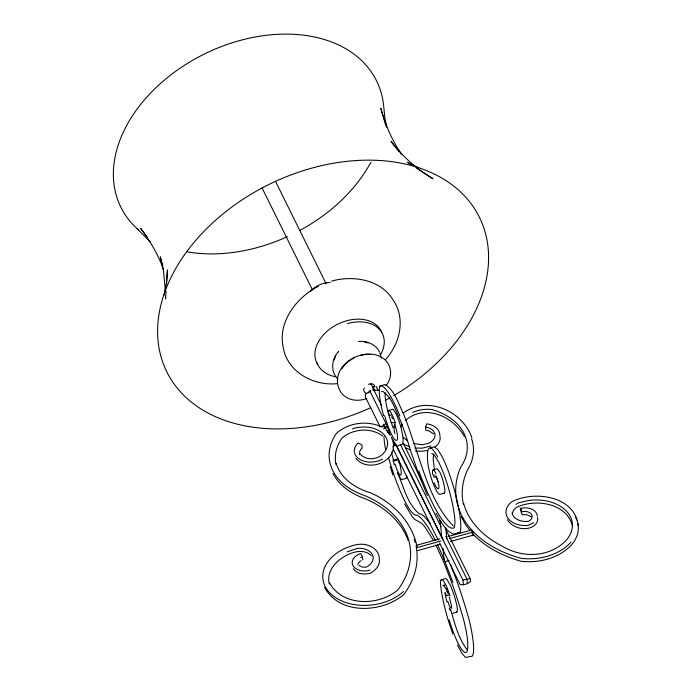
<?xml version="1.0" encoding="UTF-8"?>
<svg xmlns="http://www.w3.org/2000/svg" width="692" height="692" viewBox="0 0 692 692"><rect width="100%" height="100%" fill="white"/><g stroke="black" fill="none" stroke-linecap="round" stroke-linejoin="round"><path stroke-width="1.04" d="M166.071 291.393L165.587 298.909L165.535 296.885M166.556 283.876L167.464 269.915L166.487 282.691L164.108 295.199M453.182 525.877C430.839 502.366 423.141 468.761 412.449 438.97A70.212 12.577 74.1 0 0 403.843 414.75C398.826 404.431 395.435 391.715 385.678 384.795L383.956 384.726L379.839 386.231A31.503 5.648 74.1 0 0 383.593 415.581M334.106 360.004L335.784 355.576M366.025 393.601L366.068 393.48A7.24 4.109 20.8 0 1 363.802 388.895L364.355 387.987M433.625 433.91L428.919 430.908L425.822 430.19L425.502 427.137L426.756 423.833C432.682 424.594 439.558 428.27 439.861 434.948M445.821 536.404L466.849 578.962L467.342 583.676L463.45 584.792L462.957 580.069L396.109 444.809L392.961 446.253L393.281 449.298C389.691 464.739 365.843 471.079 355.87 458.329M341.762 368.992L344.166 365.601M385.565 359.563C399.95 343.812 405.996 318.294 393.117 300.008C380.626 279.473 353.257 275.018 331.572 281.116M385.799 385.773C392.546 378.394 392.277 365.904 384.51 359.364C374.19 350.74 358.62 353.525 348.543 361.06C327.031 375.99 338.769 407.847 366.803 398.583M368.282 392.9L370.851 390.85L369.9 391.153M338.379 351.7L338.751 351.337C331.537 358.62 330.11 371.656 337.904 379.052M344.685 364.857L348.863 360.982L354.131 357.703M310.353 291.462L314.012 288.071L318.398 285.346A19.886 13.987 -26.3 0 1 330.058 282.5M392.961 427.82L394.501 426.514M369.978 391.101L365.29 394.388L365.61 397.442L380.185 426.921M329.643 583.027C342.678 606.815 379.268 606.062 397.995 589.757A108.09 74.347 -6 0 0 366.475 496.32L359.65 493.656A70.212 48.293 -6 0 1 336.364 433.486C348.301 422.691 366.665 420.226 381.275 426.722L385.954 423.435L369.891 391.127M467.455 583.65L470.43 581.626L470.11 578.573L445.276 528.333M515.99 504.433L518.481 502.816L529.397 500.333A39.721 27.325 -6 0 1 566.627 511.336A39.721 27.325 -6 0 1 566.298 540.218C549.647 557.743 522.028 558.332 502.115 546.1C484.659 537.303 468.96 522.754 463.631 503.43M318.554 286.185C296.557 297.283 277.431 322.005 283.279 347.661C287.405 372.287 314.004 386.266 337.514 383.61M533.688 522.754L527.849 525.505A21.141 14.541 -6 0 1 507.885 518.092A21.141 14.541 -6 0 1 511.647 501.864C533.575 490.213 575.208 495.706 578.218 525.782M383.532 428.824L386.439 427.414M360.722 557.64L362.547 556.861L360.688 553.574L357.66 554.872A13.209 9.082 -6 0 0 353.759 566.791A13.209 9.082 -6 0 0 370.021 570.104M347.047 551.922L357.418 548.341L360.696 548.315A15.181 10.441 -6 0 1 372.824 555.728A15.181 10.441 -6 0 1 366.639 566.904M431.004 446.037L422.155 448.156L414.94 448.018M388.644 410.417L392.649 409.275L393.661 409.846L396.36 414.248L399.319 421.904A17.75 3.183 74.1 0 1 403.09 441.15L402.64 443.996L397.796 445.856M391.43 414.949L389.432 415.52L387.952 411.005A17.75 3.183 74.1 0 1 395.322 423.046M385.954 423.435L390.375 435.251M387.71 430.606L389.674 430.043M430.26 447.992L434.265 446.85L437.56 449.324L441.712 455.898A45.352 8.122 74.1 0 1 456.703 498.958A45.352 8.122 74.1 0 1 459.921 532.641L453.485 534.138C444.688 530.565 440.735 520.765 435.943 513.248M394.336 464.739L393.117 460.275L397.113 459.133M433.175 469.859L437.171 468.726L439.896 472.255A13.209 2.37 74.1 0 1 444.921 490.239A21.141 3.789 74.1 0 1 443.356 493.327M436.202 476.71L434.195 477.281L432.526 473.778A13.209 2.37 74.1 0 1 435.899 473.397M444.169 493.206L439.359 494.469L437.067 491.951L434.23 486.216A21.141 3.789 74.1 0 1 428.14 465.517A45.352 8.122 74.1 0 1 437.716 457.04M445.181 561.67L449.186 560.529M441.176 579.827L445.985 578.564L447.041 579.377L451.115 586.807L453.978 594.731A21.141 3.789 74.1 0 1 457.204 607.515A13.209 2.37 74.1 0 1 456.158 612.057M444.895 584.948L442.897 585.519L444.229 586.012L446.115 589.039M462.853 580.104L470.11 578.573M448.615 595.241L446.617 595.812L444.973 592.62A13.209 2.37 74.1 0 0 447.006 601.953M452.827 613.294L456.832 612.152M439.818 538.826L416.169 545.4L416.489 548.453A114.31 78.629 -6 0 1 403.791 594.523C382.088 613 339.582 615.292 324.531 587.361M448.053 536.542L471.702 529.968L471.918 532.01M440.865 540.988L417.215 547.562C412.475 522.46 393.264 502.522 370.133 492.652C355.48 488.31 340.793 478.7 336.174 463.381M449.099 538.705L472.748 532.131L473.068 535.184L450.44 541.473M417.536 550.616L440.155 544.327M368.464 384.302L369.355 384.121A7.188 2.526 85.5 0 1 373.178 390.193M360.904 355.273L365.826 354.373L370.644 354.546M531.318 516.794L526.43 514.571L522.33 514.848L520.877 511.449L520.557 508.395C526.776 506.76 536.361 508.499 537.373 516.059M358.43 341.493C366.708 340.55 375.747 344.279 379.605 351.96M427.059 450.544L422.475 451.21L415.261 451.072M381.275 426.722L386.344 426.54M365.973 567.258L362.098 567.025L358.923 565.399M381.577 391.542L383.152 391.603C392.087 397.943 395.201 409.595 399.794 419.041A64.313 11.522 74.1 0 1 410.079 449.203L418.565 473.761L427.353 495.515M463.346 584.818L460.137 584.558L439.602 543.021M378.974 390.487L373.896 389.985L381.413 405.201M390.893 422.414L394.95 422.821M413.66 443.486L422.163 444.809L428.59 443.269A12.897 8.875 -6 0 0 434.913 434.057A12.897 8.875 -6 0 0 425.502 427.137M363.62 341.649L368.196 342.947M370.955 384.363L370.627 384.242A7.188 4.066 -73.5 0 1 374.934 386.94L373.395 386.69A7.188 3.131 -87.7 0 1 373.844 390.176M335.637 376.716C327.524 375.479 319.981 370.592 316.858 362.816M405.451 447.655L410.096 449.869M434.585 474.92L435.034 475.144M418.548 167.888L407.251 162.222L410.806 164.506M393.117 460.275L394.189 460.924L398.194 459.782L399.076 463.026M416.151 167.94L433.054 178.795C416.774 169.168 402.45 156.409 391.032 141.332L398.886 151.583M382.762 436.124C370.99 427.128 353.05 428.599 341.96 438.045A64.313 44.236 -6 0 0 336.027 464.566M431.73 453.407L434.619 455.578L438.261 461.339A39.721 7.119 74.1 0 1 454.955 523.567L454.177 527.814A108.09 19.367 74.1 0 1 418.85 471.053M403.22 437.249L407.303 440.709M371.362 555.763C364.935 549.188 354.685 551.135 347.367 554.975A39.721 27.325 -6 0 0 329.297 584.013M137.25 228.801L150.527 242.122M472.022 533.022C485.178 547.251 503.015 556.221 521.491 561.368C539.423 563.132 558.617 558.383 571.367 545.08A45.352 31.192 -6 0 0 577.932 523.844M387.416 431.592L388.792 433.002M387.338 431.609L389.76 434.602M467.541 650.16C458.251 638.655 454.834 623.561 450.691 609.643M360.039 453.779C365.134 460.535 376.067 459.929 382.088 454.756A25.794 17.741 -6 0 0 382.442 433.071A25.794 17.741 -6 0 0 352.289 428.884M353.361 568.798C356.986 574.204 364.554 574.862 370.341 573.158A21.141 14.541 -6 0 0 379.311 559.11C379.501 553.228 375.349 548.22 370.038 546.118C361.432 542.087 352.254 545.261 344.08 548.791A45.352 31.192 -6 0 0 334.271 596.746A45.352 31.192 -6 0 0 403.471 591.47M470.153 530.626L465.803 525.038L461.054 516.517M147.638 237.538L140.701 228.481C150.181 241.006 158.226 254.734 163.494 269.569M376.327 386.56L377.858 390.158M430.623 524.078L424.066 516.137L420.987 513.992L419.413 513.931C407.268 503.958 403.661 486.969 397.762 473.008M507.374 519.735C512.53 528.195 525.764 531.568 534.008 525.808A13.209 9.082 -6 0 0 537.45 517.538M401.395 154.022C391.828 140.199 385.314 124.474 380.825 108.333L385.963 125.961M464.341 436.453C454.774 419.283 432.145 406.515 412.968 415.485A25.794 17.741 -6 0 0 405.425 420.476M333.025 473.492C339.746 486.71 353.197 494.693 366.795 499.373C384.856 507.591 401.498 521.413 408.202 540.616M457.403 644.987L461.789 653.127L465.5 657.4L472.16 656.232A45.352 8.122 74.1 0 0 468.994 619.297A114.31 20.483 74.1 0 0 456.867 581.133L450.518 564.369M433.46 540.383L424.672 526.586L421.419 523.117L414.88 519.528L412.596 517.201L404.586 503.992M391.594 416.74L392.632 418.703M275.892 182.117L326.148 283.824M403.254 443.312L421.878 480.992M441.072 522.443L440.008 520.289L441.816 537.537M400.478 444.662L441.046 526.742M442.88 539.699L395.997 444.844L391.214 437.015L394.976 445.622M383.446 424.222L386.733 430.882M393.281 449.298L438.166 540.123M262.026 187.852L312.282 289.55M472.368 533.748L473.068 535.184M435.934 545.002L444.16 563.054L452.43 584.576A108.09 19.367 74.1 0 1 463.899 620.663L466.226 631.208A39.721 7.119 74.1 0 1 464.185 652.046A39.721 7.119 74.1 0 1 449.16 619.842M397.234 472.939L401.239 479.582L406.118 478.475A17.75 3.183 74.1 0 0 406.784 476.001M449.151 608.104L450.258 610.508M520.557 508.395L522.01 511.795L524.06 511.474A7.949 5.467 -6 0 1 531.473 514.355A7.949 5.467 -6 0 1 529.916 520.445L528.437 521.336C522.131 522.062 513.646 519.952 512.011 512.919M437.56 544.794A114.31 20.483 74.1 0 1 444.117 559.517L452.862 582.275M471.909 437.768C463.822 413.825 433.599 397.77 409.802 409.171A31.503 21.668 -6 0 0 403.298 412.986M447.162 591.349L448.208 594.056M392.719 426.843L388.653 414.43A25.794 4.619 74.1 0 1 385.107 392.892M572.621 526.37C567.111 502.946 535.124 498.249 516.31 507.487A15.181 10.441 -6 0 0 512.331 513.732M452.767 633.786L448.347 620.629A45.352 8.122 74.1 0 1 440.423 582.794A21.141 3.789 74.1 0 1 449.982 595.873M390.115 466.564L392.892 475.049M393.687 460.318L392.485 456.331A25.794 4.619 74.1 0 1 391.508 452.11M379.925 352.92L381.353 358.344M162.966 266.083L160.259 256.801L163.45 270.659L165.388 290.804M398.376 458.822L399.889 464.384A12.897 2.31 74.1 0 1 400.443 475.067A12.897 2.31 74.1 0 1 395.08 464.168M434.438 469.773L433.227 459.203A39.721 7.119 74.1 0 1 433.867 453.909M386.759 127.216L384.925 118.271L383.619 105.521A142.613 100.314 -26.3 0 0 202.142 55.135A142.613 100.314 -26.3 0 0 138.746 230.125M446.599 588.451L447.101 592.309M445.717 527.391L446.885 538.558M442.949 548.349L444.117 559.517M374 390.21L373.023 390.227L374.372 390.227A5.086 3.572 -26.3 0 1 375.427 390.522M362.547 556.861L362.868 559.914M317.792 364.442A35.846 25.215 -26.3 0 1 337.523 324.28A35.846 25.215 -26.3 0 1 381.733 332.454M370.73 407.666A174.358 122.64 -26.3 0 1 160.336 307.404A174.358 122.64 -26.3 0 1 424.006 169.626A174.358 122.64 -26.3 0 1 393.748 395.634M389.977 397.813A174.358 122.64 -26.3 0 1 385.228 400.443M370.938 162.153A142.613 100.314 -26.3 0 1 299.679 230.548M287.336 236.681A142.613 100.314 -26.3 0 1 187.316 251.871M347.54 323.588A35.846 25.215 -26.3 0 1 380.972 354.027M359.529 454.627A12.897 8.875 -6 0 1 362.184 447.932L361.864 444.878L358.058 443.018A17.75 12.205 -6 0 0 359.321 459.073A17.75 12.205 -6 0 0 382.589 459.03M357.851 564.438A7.949 5.467 -6 0 1 361.042 560.693M414.248 539.327A114.31 78.629 -6 0 1 415.174 542.338M457.801 505.541A114.31 78.629 -6 0 0 521.171 558.314A45.352 31.192 -6 0 0 571.047 542.026M457.524 504.529A114.31 78.629 -6 0 1 460.664 467.247A64.313 44.236 -6 0 0 432.171 409.586A25.794 17.741 -6 0 0 412.648 412.432M392.935 441.781A31.503 21.668 -6 0 1 393.601 446.452M575.484 517.227A45.352 31.192 -6 0 1 576.791 519.995M449.212 597.032A15.181 2.716 74.1 0 1 451.53 606.218L451.591 607.792A7.949 1.427 74.1 0 1 447.836 601.426M400.979 426.938A25.794 17.741 -6 0 1 402.329 424.231M394.786 424.265A12.897 2.31 74.1 0 1 397.286 439.498A25.794 4.619 74.1 0 1 384.648 415.572M434.187 482.817A15.181 2.716 74.1 0 0 438.996 486.528L438.667 484.409A7.949 1.427 74.1 0 0 436.228 477.048M438.192 481.684A15.181 2.716 74.1 0 1 436.133 475.992M379.96 385.868A70.212 12.577 74.1 0 1 399.838 415.892M459.921 532.641A114.31 20.483 74.1 0 1 457.49 532.996M435.415 540.426A114.31 20.483 74.1 0 0 416.982 515.133A64.313 11.522 74.1 0 1 388.489 457.473M385.53 449.073A31.503 5.648 74.1 0 1 383.991 436.695M439.913 435.882A17.75 12.205 -6 0 1 434.991 446.937M471.589 438.806A70.212 48.293 -6 0 1 469.747 465.811L466.918 471.226A108.09 74.347 -6 0 0 462.412 497.764M463.476 504.563A108.09 74.347 -6 0 1 462.507 498.742M409.776 446.816A31.503 21.668 -6 0 1 403.272 443.719M394.829 433.521A31.503 21.668 -6 0 1 394.829 424.101"/></g></svg>
